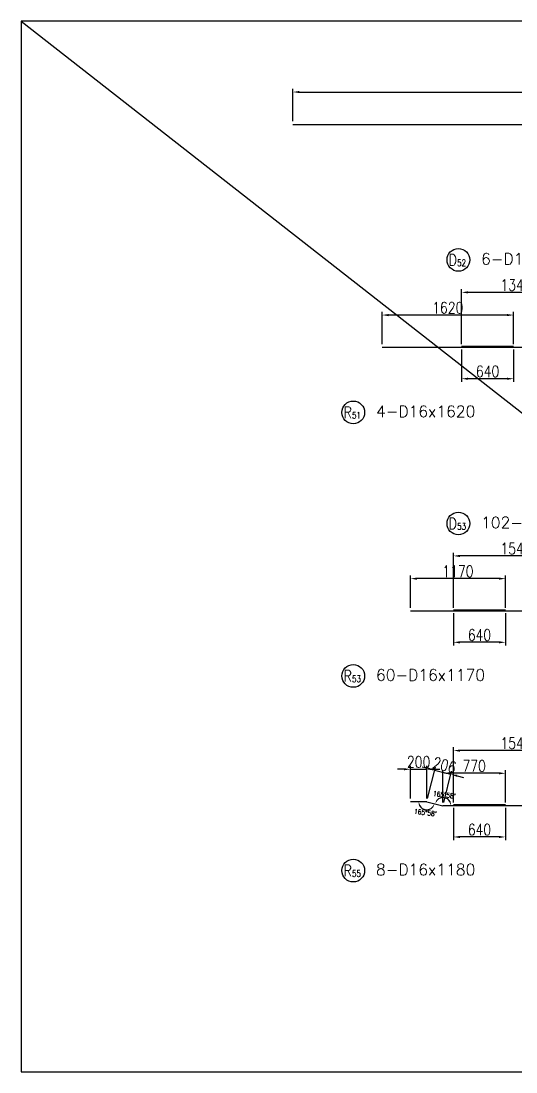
# Model space of a CAD drawing. Header units: millimetres. Extents: x -41433 to 131500, y -94900 to 39745.
# Drawn here: x 50000 to 56100, y 16250 to 29208 of the extents above; entities that cross this region are included whole.
import ezdxf
from ezdxf.enums import TextEntityAlignment as Align

# ---------------------------------------------------------------- set-up
doc = ezdxf.new("R2010")
doc.units = ezdxf.units.MM
doc.header["$LTSCALE"] = 160
doc.header["$MEASUREMENT"] = 0
doc.layers.get('DEFPOINTS').update_dxf_attribs({"color": 53, "linetype": 'CONTINUOUS'})
for name, color, linetype in [('DIM', 6, 'CONTINUOUS'), ('DIM-L', 6, 'CONTINUOUS'), ('TEKKIN-L', 2, 'CONTINUOUS'), ('TEKKIN-R', 3, 'CONTINUOUS'), ('TEXT', 4, 'CONTINUOUS'), ('TEXT-文字', 4, 'CONTINUOUS')]:
    doc.layers.add(name, color=color, linetype=linetype)
doc.styles.add('DIM-TEXT', font='ROMANS', dxfattribs={"width": 0.8, "bigfont": 'EXTFONT'})
doc.styles.add('MSゴシック', font='')
doc.styles.add('romans', font='romans.shx', dxfattribs={"bigfont": 'extfont.shx'})
doc.styles.get('MSゴシック').set_extended_font_data('MS Gothic')
doc.dimstyles.new('DIM20', dxfattribs={"dimscale": 20, "dimtxt": 3.5, "dimasz": 2.5, "dimexe": 1, "dimexo": 1, "dimgap": 1, "dimtad": 3, "dimdec": 1, "dimrnd": 1, "dimdsep": 46, "dimtxsty": 'DIM-TEXT', "dimcen": 0, "dimclrt": 4, "dimaunit": 1, "dimadec": 3, "dimazin": 2, "dimtfac": 1, "dimtdec": 1, "dimtix": 1, "dimtmove": 2, "dimatfit": 3, "dimfxl": 1, "dimtolj": 1, "dimtzin": 0, "dimlwd": -1, "dimlwe": -1, "dimarcsym": 0})
doc.dimstyles.new('DIM40', dxfattribs={"dimscale": 40, "dimtxt": 3.5, "dimasz": 2, "dimexe": 1, "dimexo": 1, "dimgap": 0.5, "dimtad": 1, "dimdec": 0, "dimzin": 9, "dimdsep": 46, "dimtxsty": 'DIM-TEXT', "dimcen": 0, "dimclrt": 4, "dimaunit": 1, "dimadec": 4, "dimazin": 0, "dimtfac": 1, "dimtdec": 0, "dimtix": 1, "dimtmove": 2, "dimatfit": 0, "dimfxl": 1, "dimlwd": -1, "dimlwe": -1, "dimarcsym": 0})

# ---------------------------------------------------------------- blocks, each defined once
blk = doc.blocks.new('*D235')
at = {"layer": 'DEFPOINTS', "color": 0, "ltscale": 0.8, "transparency": 16777216}
for p in [(55330, 21948), (55970, 21948), (55330, 21548)]:
    blk.add_point(p, dxfattribs=at)
at = {"layer": 'DIM', "color": 0, "ltscale": 0.8, "transparency": 16777216}
for p, q in [((55330, 21908), (55330, 21508)), ((55970, 21908), (55970, 21508)), ((55890, 21548), (55410, 21548))]:
    blk.add_line(p, q, dxfattribs=at)
for points in [[(55410, 21561), (55410, 21534), (55330, 21548)], [(55890, 21561), (55890, 21534), (55970, 21548)]]:
    blk.add_solid(points, dxfattribs=at)
at = {"layer": 'DIM', "color": 4, "ltscale": 0.8, "transparency": 16777216, "insert": (55650, 21638), "char_height": 140, "attachment_point": 5, "style": 'DIM-TEXT'}
blk.add_mtext('640', dxfattribs=at)
blk = doc.blocks.new('*D241')
at = {"layer": 'DEFPOINTS', "color": 0, "ltscale": 0.8, "transparency": 16777216}
for p in [(54800, 22333), (54800, 21933), (55970, 21933)]:
    blk.add_point(p, dxfattribs=at)
at = {"layer": 'DIM', "color": 0, "ltscale": 0.8, "transparency": 16777216}
for p, q in [((54800, 21973), (54800, 22373)), ((55890, 22333), (54880, 22333)), ((55970, 21973), (55970, 22373))]:
    blk.add_line(p, q, dxfattribs=at)
for points in [[(54880, 22346), (54880, 22319), (54800, 22333)], [(55890, 22346), (55890, 22319), (55970, 22333)]]:
    blk.add_solid(points, dxfattribs=at)
at = {"layer": 'DIM', "color": 4, "ltscale": 0.8, "transparency": 16777216, "insert": (55385, 22423), "char_height": 140, "attachment_point": 5, "style": 'DIM-TEXT'}
blk.add_mtext('1170', dxfattribs=at)
blk = doc.blocks.new('*D242')
at = {"layer": 'DEFPOINTS', "color": 0, "ltscale": 0.8, "transparency": 16777216}
for p in [(55330, 22613), (55330, 21933), (56870, 21933)]:
    blk.add_point(p, dxfattribs=at)
at = {"layer": 'DIM', "color": 0, "ltscale": 0.8, "transparency": 16777216}
for p, q in [((55330, 21973), (55330, 22653)), ((56790, 22613), (55410, 22613)), ((56870, 21973), (56870, 22653))]:
    blk.add_line(p, q, dxfattribs=at)
for points in [[(55410, 22626), (55410, 22599), (55330, 22613)], [(56790, 22626), (56790, 22599), (56870, 22613)]]:
    blk.add_solid(points, dxfattribs=at)
at = {"layer": 'DIM', "color": 4, "ltscale": 0.8, "transparency": 16777216, "insert": (56100, 22703), "char_height": 140, "attachment_point": 5, "style": 'DIM-TEXT'}
blk.add_mtext('1540', dxfattribs=at)
blk = doc.blocks.new('*D253')
at = {"layer": 'DEFPOINTS', "color": 0, "ltscale": 0.8, "transparency": 16777216}
for p in [(55430, 25198), (56070, 25198), (55430, 24798)]:
    blk.add_point(p, dxfattribs=at)
at = {"layer": 'DIM', "color": 0, "ltscale": 0.8, "transparency": 16777216}
for p, q in [((55430, 25158), (55430, 24758)), ((56070, 25158), (56070, 24758)), ((55990, 24798), (55510, 24798))]:
    blk.add_line(p, q, dxfattribs=at)
for points in [[(55510, 24811), (55510, 24784), (55430, 24798)], [(55990, 24811), (55990, 24784), (56070, 24798)]]:
    blk.add_solid(points, dxfattribs=at)
at = {"layer": 'DIM', "color": 4, "ltscale": 0.8, "transparency": 16777216, "insert": (55750, 24888), "char_height": 140, "attachment_point": 5, "style": 'DIM-TEXT'}
blk.add_mtext('640', dxfattribs=at)
blk = doc.blocks.new('*D254')
at = {"layer": 'DEFPOINTS', "color": 0, "ltscale": 0.8, "transparency": 16777216}
for p in [(54450, 25583), (54450, 25183), (56070, 25183)]:
    blk.add_point(p, dxfattribs=at)
at = {"layer": 'DIM', "color": 0, "ltscale": 0.8, "transparency": 16777216}
for p, q in [((54450, 25223), (54450, 25623)), ((55990, 25583), (54530, 25583)), ((56070, 25223), (56070, 25623))]:
    blk.add_line(p, q, dxfattribs=at)
for points in [[(54530, 25596), (54530, 25569), (54450, 25583)], [(55990, 25596), (55990, 25569), (56070, 25583)]]:
    blk.add_solid(points, dxfattribs=at)
at = {"layer": 'DIM', "color": 4, "ltscale": 0.8, "transparency": 16777216, "insert": (55260, 25673), "char_height": 140, "attachment_point": 5, "style": 'DIM-TEXT'}
blk.add_mtext('1620', dxfattribs=at)
blk = doc.blocks.new('*D255')
at = {"layer": 'DEFPOINTS', "color": 0, "ltscale": 0.8, "transparency": 16777216}
for p in [(55430, 25863), (55430, 25183), (56770, 25183)]:
    blk.add_point(p, dxfattribs=at)
at = {"layer": 'DIM', "color": 0, "ltscale": 0.8, "transparency": 16777216}
for p, q in [((55430, 25223), (55430, 25903)), ((56690, 25863), (55510, 25863)), ((56770, 25223), (56770, 25903))]:
    blk.add_line(p, q, dxfattribs=at)
for points in [[(55510, 25876), (55510, 25849), (55430, 25863)], [(56690, 25876), (56690, 25849), (56770, 25863)]]:
    blk.add_solid(points, dxfattribs=at)
at = {"layer": 'DIM', "color": 4, "ltscale": 0.8, "transparency": 16777216, "insert": (56100, 25953), "char_height": 140, "attachment_point": 5, "style": 'DIM-TEXT'}
blk.add_mtext('1340', dxfattribs=at)
blk = doc.blocks.new('加工図文字列（JR）')
at = {"layer": 'TEXT-文字', "color": 6}
blk.add_circle((0, 0), 3.5, dxfattribs=at)
at = {"layer": 'DEFPOINTS', "ltscale": 100, "style": 'MSゴシック'}
for tag, p in [('加工図_圧接鉄筋', (57.81, -4.14)), ('加工図_圧接個数', (62.62, -4.14)), ('加工図_加工形状', (68.3, -4.14)), ('加工図_施工分け2', (73.3, -4.14))]:
    blk.add_attdef(tag, text='', height=4, dxfattribs=at).set_placement(p, align=Align.BOTTOM_LEFT)
at = {"layer": 'TEXT-文字', "color": 4, "style": 'romans', "width": 0.8}
for tag, height, p in [('加工図_平均長', 3.5, (33.63, 3.03)), ('加工図_副記号', 2, (0.5, 0)), ('加工図_文字列', 3.5, (7, -2.5))]:
    blk.add_attdef(tag, text='', height=height, dxfattribs=at).set_placement(p, align=Align.BOTTOM_LEFT)
at = {"layer": 'TEXT-文字', "color": 4, "ltscale": 100, "style": 'romans', "width": 0.8}
blk.add_attdef('加工図_施工分け', text='', height=3.5, dxfattribs=at).set_placement((-5.5, 0), align=Align.MIDDLE_RIGHT)
at = {"layer": 'TEXT-文字', "color": 4, "style": 'romans', "width": 0.8}
blk.add_attdef('加工図_主記号', text='', height=3.5, dxfattribs=at).set_placement((-1.7, 0), align=Align.MIDDLE_CENTER)
for tag, p in [('加工図_番号', (1, -2.5)), ('加工図_枝番', (4.5, -2.5))]:
    blk.add_attdef(tag, text='', height=2, dxfattribs=at).set_placement(p, align=Align.BOTTOM_CENTER)
blk = doc.blocks.new('*D1329')
at = {"layer": 'DEFPOINTS', "color": 0, "ltscale": 0.8, "transparency": 16777216}
for p in [(63650, 28333), (53350, 27933), (63650, 27933)]:
    blk.add_point(p, dxfattribs=at)
at = {"layer": 'DIM', "color": 0, "ltscale": 0.8, "transparency": 16777216}
for p, q in [((53350, 27973), (53350, 28373)), ((53430, 28333), (63570, 28333)), ((63650, 27973), (63650, 28373))]:
    blk.add_line(p, q, dxfattribs=at)
for points in [[(53430, 28346), (53430, 28319), (53350, 28333)], [(63570, 28346), (63570, 28319), (63650, 28333)]]:
    blk.add_solid(points, dxfattribs=at)
at = {"layer": 'DIM', "color": 4, "ltscale": 0.8, "transparency": 16777216, "insert": (58500, 28423), "char_height": 140, "attachment_point": 5, "style": 'DIM-TEXT'}
blk.add_mtext('10300', dxfattribs=at)
blk = doc.blocks.new('*D1341')
at = {"layer": 'DEFPOINTS', "color": 0, "ltscale": 0.8, "transparency": 16777216}
for p in [(55330, 19548), (55970, 19548), (55330, 19148)]:
    blk.add_point(p, dxfattribs=at)
at = {"layer": 'DIM', "color": 0, "ltscale": 0.8, "transparency": 16777216}
for p, q in [((55330, 19508), (55330, 19108)), ((55970, 19508), (55970, 19108)), ((55890, 19148), (55410, 19148))]:
    blk.add_line(p, q, dxfattribs=at)
for points in [[(55410, 19161), (55410, 19134), (55330, 19148)], [(55890, 19161), (55890, 19134), (55970, 19148)]]:
    blk.add_solid(points, dxfattribs=at)
at = {"layer": 'DIM', "color": 4, "ltscale": 0.8, "transparency": 16777216, "insert": (55650, 19238), "char_height": 140, "attachment_point": 5, "style": 'DIM-TEXT'}
blk.add_mtext('640', dxfattribs=at)
blk = doc.blocks.new('*D1347')
at = {"layer": 'DEFPOINTS', "color": 0, "ltscale": 0.8, "transparency": 16777216}
for p in [(55200, 19933), (55200, 19533), (55970, 19533)]:
    blk.add_point(p, dxfattribs=at)
at = {"layer": 'DIM', "color": 0, "ltscale": 0.8, "transparency": 16777216}
for p, q in [((55200, 19573), (55200, 19973)), ((55970, 19573), (55970, 19973)), ((55890, 19933), (55280, 19933))]:
    blk.add_line(p, q, dxfattribs=at)
for points in [[(55280, 19946), (55280, 19919), (55200, 19933)], [(55890, 19946), (55890, 19919), (55970, 19933)]]:
    blk.add_solid(points, dxfattribs=at)
at = {"layer": 'DIM', "color": 4, "ltscale": 0.8, "transparency": 16777216, "insert": (55585, 20023), "char_height": 140, "attachment_point": 5, "style": 'DIM-TEXT'}
blk.add_mtext('770', dxfattribs=at)
blk = doc.blocks.new('*D1348')
at = {"layer": 'DEFPOINTS', "color": 0, "ltscale": 0.8, "transparency": 16777216}
for p in [(55330, 20213), (55330, 19533), (56870, 19533)]:
    blk.add_point(p, dxfattribs=at)
at = {"layer": 'DIM', "color": 0, "ltscale": 0.8, "transparency": 16777216}
for p, q in [((55330, 19573), (55330, 20253)), ((56870, 19573), (56870, 20253)), ((56790, 20213), (55410, 20213))]:
    blk.add_line(p, q, dxfattribs=at)
for points in [[(55410, 20226), (55410, 20199), (55330, 20213)], [(56790, 20226), (56790, 20199), (56870, 20213)]]:
    blk.add_solid(points, dxfattribs=at)
at = {"layer": 'DIM', "color": 4, "ltscale": 0.8, "transparency": 16777216, "insert": (56100, 20303), "char_height": 140, "attachment_point": 5, "style": 'DIM-TEXT'}
blk.add_mtext('1540', dxfattribs=at)
blk = doc.blocks.new('*D1356')
at = {"layer": 'DEFPOINTS', "color": 0, "transparency": 16777216}
for p in [(55297, 19921), (55000, 19583), (55200, 19533)]:
    blk.add_point(p, dxfattribs=at)
at = {"layer": 'DIM', "color": 0, "transparency": 16777216}
for p, q in [((55019, 19990), (54942, 20010)), ((55010, 19622), (55107, 20010)), ((55097, 19971), (55297, 19921)), ((55210, 19572), (55307, 19960)), ((55375, 19901), (55452, 19882))]:
    blk.add_line(p, q, dxfattribs=at)
for points in [[(55023, 20003), (55016, 19977), (55097, 19971)], [(55378, 19914), (55371, 19889), (55297, 19921)]]:
    blk.add_solid(points, dxfattribs=at)
at = {"layer": 'DIM', "color": 4, "transparency": 16777216, "insert": (55219, 20033), "char_height": 140, "attachment_point": 5, "rotation": 345.9638, "style": 'DIM-TEXT'}
blk.add_mtext('206', dxfattribs=at)
blk = doc.blocks.new('*D1357')
at = {"layer": 'DEFPOINTS', "color": 0, "transparency": 16777216}
for p in [(55000, 19983), (54800, 19583), (55000, 19583)]:
    blk.add_point(p, dxfattribs=at)
at = {"layer": 'DIM', "color": 0, "transparency": 16777216}
for p, q in [((54720, 19983), (54640, 19983)), ((54800, 19623), (54800, 20023)), ((54800, 19983), (55000, 19983)), ((55000, 19623), (55000, 20023)), ((55080, 19983), (55160, 19983))]:
    blk.add_line(p, q, dxfattribs=at)
for points in [[(54720, 19996), (54720, 19969), (54800, 19983)], [(55080, 19996), (55080, 19969), (55000, 19983)]]:
    blk.add_solid(points, dxfattribs=at)
at = {"layer": 'DIM', "color": 4, "transparency": 16777216, "insert": (54900, 20073), "char_height": 140, "attachment_point": 5, "style": 'DIM-TEXT'}
blk.add_mtext('200', dxfattribs=at)
blk = doc.blocks.new('*D1358')
at = {"layer": 'DEFPOINTS', "color": 0, "transparency": 16777216}
for p in [(54800, 19583), (55000, 19583), (55000, 19583), (54943, 19501), (55200, 19533)]:
    blk.add_point(p, dxfattribs=at)
at = {"layer": 'DIM', "color": 0, "transparency": 16777216}
blk.add_arc((55000, 19583), 100, 208.955, 317.0087, dxfattribs=at)
for points in [[(54904, 19532), (54921, 19536), (54900, 19583)], [(55066, 19519), (55080, 19511), (55097, 19559)]]:
    blk.add_solid(points, dxfattribs=at)
at = {"layer": 'DIM', "color": 4, "transparency": 16777216, "insert": (54983, 19448), "char_height": 60, "attachment_point": 5, "rotation": 352.9819, "style": 'DIM-TEXT'}
blk.add_mtext("\\A1;165°58'", dxfattribs=at)
blk = doc.blocks.new('*D1359')
at = {"layer": 'DEFPOINTS', "color": 0, "transparency": 16777216}
for p in [(55000, 19583), (55257, 19615), (55200, 19533), (55200, 19533), (55970, 19533)]:
    blk.add_point(p, dxfattribs=at)
at = {"layer": 'DIM', "color": 0, "transparency": 16777216}
blk.add_arc((55200, 19533), 100, 28.955, 137.0087, dxfattribs=at)
for points in [[(55134, 19597), (55120, 19605), (55103, 19557)], [(55296, 19583), (55279, 19579), (55300, 19533)]]:
    blk.add_solid(points, dxfattribs=at)
at = {"layer": 'DIM', "color": 4, "transparency": 16777216, "insert": (55217, 19667), "char_height": 60, "attachment_point": 5, "rotation": 352.9819, "style": 'DIM-TEXT'}
blk.add_mtext("\\A1;165°58'", dxfattribs=at)

msp = doc.modelspace()

# ---------------------------------------------------------------- linework, layer by layer
at = {"layer": 'DEFPOINTS'}
msp.add_line((50000, 29208.35), (66557.77, 16250), dxfattribs=at)
at = {"layer": 'DEFPOINTS', "flags": 128}
msp.add_lwpolyline([(50000, 16250), (66557.77, 16250), (66557.77, 29208.35), (50000, 29208.35)], close=True, dxfattribs=at)
at = {"layer": 'TEKKIN-L', "ltscale": 0.8}
for p, q in [((53350, 27932.8), (63650, 27932.8)), ((56070, 25182.8), (54450, 25182.8)), ((56770, 25182.8), (55430, 25182.8)), ((55970, 21932.8), (54800, 21932.8)), ((56870, 21932.8), (55330, 21932.8)), ((55970, 19532.8), (55200, 19532.8)), ((56870, 19532.8), (55330, 19532.8))]:
    msp.add_line(p, q, dxfattribs=at)
at = {"layer": 'TEKKIN-L'}
for q in [(54800, 19582.8), (55200, 19532.8)]:
    msp.add_line((55000, 19582.8), q, dxfattribs=at)
at = {"layer": 'TEKKIN-R', "ltscale": 0.8}
for p, q in [((55430, 25197.8), (56070, 25197.8)), ((55330, 21947.8), (55970, 21947.8)), ((55330, 19547.8), (55970, 19547.8))]:
    msp.add_line(p, q, dxfattribs=at)

# ---------------------------------------------------------------- block references
at = {"layer": 'DIM-L', "ltscale": 0.8}
ref = msp.add_blockref('加工図文字列（JR）', (55390, 26262.8), dxfattribs=dict(at, xscale=40, yscale=40, zscale=40))
ref.add_attrib('加工図_主記号', 'D', dxfattribs={"layer": 'TEXT', "height": 140, "style": 'romans', "width": 0.8}).set_placement((55322, 26262.8), align=Align.MIDDLE_CENTER)
ref.add_attrib('加工図_番号', '52', dxfattribs={"layer": 'TEXT', "height": 80, "style": 'romans', "width": 0.8}).set_placement((55430, 26162.8), align=Align.BOTTOM_CENTER)
ref.add_attrib('加工図_文字列', '6-D16x1340', dxfattribs={"layer": 'TEXT', "height": 140, "style": 'romans'}).set_placement((55670, 26162.8), align=Align.BOTTOM_LEFT)
ref = msp.add_blockref('加工図文字列（JR）', (54095, 24382.8), dxfattribs=dict(at, xscale=40, yscale=40, zscale=40))
ref.add_attrib('加工図_主記号', 'R', dxfattribs={"layer": 'TEXT', "height": 140, "style": 'romans', "width": 0.8}).set_placement((54027, 24382.8), align=Align.MIDDLE_CENTER)
ref.add_attrib('加工図_番号', '51', dxfattribs={"layer": 'TEXT', "height": 80, "style": 'romans', "width": 0.8}).set_placement((54135, 24282.8), align=Align.BOTTOM_CENTER)
ref.add_attrib('加工図_文字列', '4-D16x1620', dxfattribs={"layer": 'TEXT', "height": 140, "style": 'romans'}).set_placement((54375, 24282.8), align=Align.BOTTOM_LEFT)
ref = msp.add_blockref('加工図文字列（JR）', (55390, 23012.8), dxfattribs=dict(at, xscale=40, yscale=40, zscale=40))
ref.add_attrib('加工図_主記号', 'D', dxfattribs={"layer": 'TEXT', "height": 140, "style": 'romans', "width": 0.8}).set_placement((55322, 23012.8), align=Align.MIDDLE_CENTER)
ref.add_attrib('加工図_番号', '53', dxfattribs={"layer": 'TEXT', "height": 80, "style": 'romans', "width": 0.8}).set_placement((55430, 22912.8), align=Align.BOTTOM_CENTER)
ref.add_attrib('加工図_文字列', '102-D16x1540', dxfattribs={"layer": 'TEXT', "height": 140, "style": 'romans'}).set_placement((55670, 22912.8), align=Align.BOTTOM_LEFT)
ref = msp.add_blockref('加工図文字列（JR）', (54095, 21132.8), dxfattribs=dict(at, xscale=40, yscale=40, zscale=40))
ref.add_attrib('加工図_主記号', 'R', dxfattribs={"layer": 'TEXT', "height": 140, "style": 'romans', "width": 0.8}).set_placement((54027, 21132.8), align=Align.MIDDLE_CENTER)
ref.add_attrib('加工図_番号', '53', dxfattribs={"layer": 'TEXT', "height": 80, "style": 'romans', "width": 0.8}).set_placement((54135, 21032.8), align=Align.BOTTOM_CENTER)
ref.add_attrib('加工図_文字列', '60-D16x1170', dxfattribs={"layer": 'TEXT', "height": 140, "style": 'romans'}).set_placement((54375, 21032.8), align=Align.BOTTOM_LEFT)
ref = msp.add_blockref('加工図文字列（JR）', (54095, 18732.8), dxfattribs=dict(at, xscale=40, yscale=40, zscale=40))
ref.add_attrib('加工図_主記号', 'R', dxfattribs={"layer": 'TEXT', "height": 140, "style": 'romans', "width": 0.8}).set_placement((54027, 18732.8), align=Align.MIDDLE_CENTER)
ref.add_attrib('加工図_番号', '55', dxfattribs={"layer": 'TEXT', "height": 80, "style": 'romans', "width": 0.8}).set_placement((54135, 18632.8), align=Align.BOTTOM_CENTER)
ref.add_attrib('加工図_文字列', '8-D16x1180', dxfattribs={"layer": 'TEXT', "height": 140, "style": 'romans'}).set_placement((54375, 18632.8), align=Align.BOTTOM_LEFT)

# ---------------------------------------------------------------- dimensions: what is measured, and where the dimension line sits
at = {"layer": 'DIM', "ltscale": 0.8}
for p1, p2, distance, picture, middle in [((53350, 27932.8), (63650, 27932.8), 400, '*D1329', (58500, 28422.8)), ((56770, 25182.8), (55430, 25182.8), -680, '*D255', (56100, 25952.8)), ((56070, 25182.8), (54450, 25182.8), -400, '*D254', (55260, 25672.8)), ((56070, 25197.8), (55430, 25197.8), 400, '*D253', (55750, 24887.8)), ((56870, 21932.8), (55330, 21932.8), -680, '*D242', (56100, 22702.8)), ((55970, 21932.8), (54800, 21932.8), -400, '*D241', (55385, 22422.8)), ((55970, 21947.8), (55330, 21947.8), 400, '*D235', (55650, 21637.8)), ((56870, 19532.8), (55330, 19532.8), -680, '*D1348', (56100, 20302.8)), ((55970, 19532.8), (55200, 19532.8), -400, '*D1347', (55585, 20022.8)), ((55970, 19547.8), (55330, 19547.8), 400, '*D1341', (55650, 19237.8))]:
    dim = msp.add_aligned_dim(p1=p1, p2=p2, distance=distance, dimstyle='DIM40', dxfattribs=at)
    dim.commit()
    dim.dimension.update_dxf_attribs({"geometry": picture, "text_midpoint": middle})
at = {"layer": 'DIM'}
for p1, p2, picture, middle in [((54800, 19582.8), (55000, 19582.8), '*D1357', (54900, 20072.8)), ((55000, 19582.8), (55200, 19532.8), '*D1356', (55218.84, 20033.17))]:
    dim = msp.add_aligned_dim(p1=p1, p2=p2, distance=400, dimstyle='DIM40', dxfattribs=at)
    dim.commit()
    dim.dimension.update_dxf_attribs({"geometry": picture, "text_midpoint": middle})
for base, line1, override, picture, middle in [((55256.9, 19615.04), ((55970, 19532.8), (55200, 19532.8)), {"dimtxt": 3, "dimgap": 0, "dimclrt": 4, "dimadec": 1, "dimtmove": 1}, '*D1359', (55216.58, 19667.5)), ((54943.1, 19500.57), ((54800, 19582.8), (55000, 19582.8)), {"dimtxt": 3, "dimgap": 0, "dimtad": 4, "dimclrt": 4, "dimadec": 1, "dimtmove": 1}, '*D1358', (54983.42, 19448.1))]:
    dim = msp.add_angular_dim_2l(base=base, line1=line1, line2=((55000, 19582.8), (55200, 19532.8)), dimstyle='DIM20', override=override, dxfattribs=at)
    dim.commit()
    dim.dimension.update_dxf_attribs({"geometry": picture, "text_midpoint": middle})

doc.saveas('drawing.dxf')
